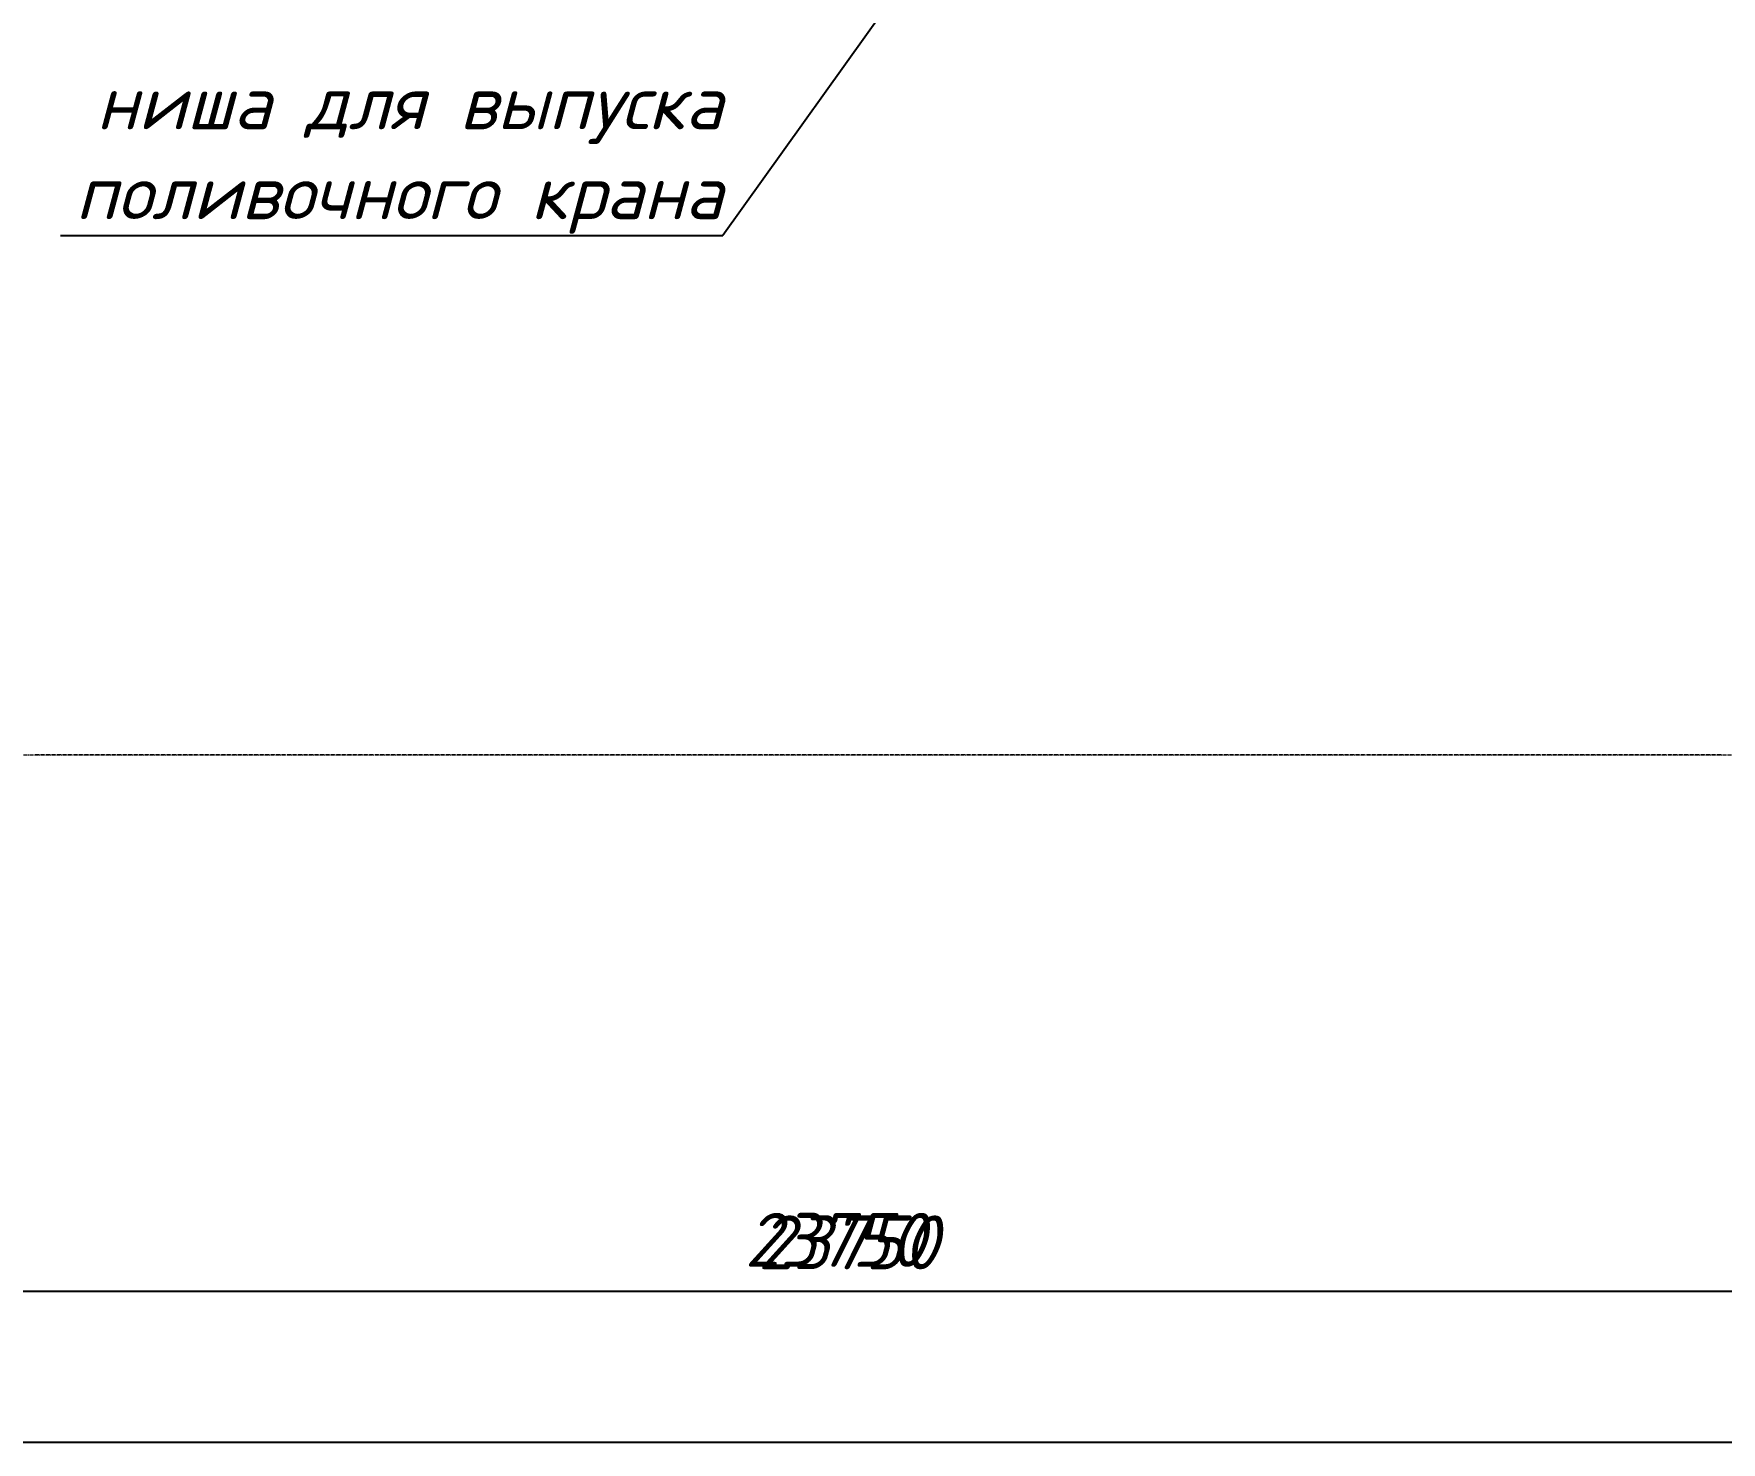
# Model space of a CAD drawing. Header units: millimetres. Extents: x -10178924 to 11692288, y -947381 to 58396.
# Drawn here: x 730459 to 738282, y -799477 to -792949 of the extents above; entities that cross this region are included whole.
import ezdxf

# ---------------------------------------------------------------- set-up
doc = ezdxf.new("R2010")
doc.units = ezdxf.units.MM
doc.linetypes.add('осевая', pattern=[50.8, 31.75, -6.35, 6.35, -6.35])
doc.layers.add('PDF _Размеры осевые', color=7, linetype='Continuous', true_color=0x5d6970)
for name, color, linetype, lineweight in [('PDF _Текст', 7, 'Continuous', 5), ('Размеры осевые', 153, 'Continuous', 9), ('Текст 0.09', 250, 'Continuous', 5)]:
    doc.layers.add(name, color=color, linetype=linetype, lineweight=lineweight)
doc.styles.add('PDF GOST Common Italic', font='GOST_Common Italic.ttf')
doc.styles.add('НТПИ_ТИ', font='isocpeui.ttf', dxfattribs={"height": 250})
doc.styles.add('Текст_М100', font='GOST_Common Italic.ttf', dxfattribs={"height": 250})
doc.dimstyles.new('Размеры_М100', dxfattribs={"dimtxt": 250, "dimasz": 100, "dimexe": 100, "dimexo": 100, "dimgap": 100, "dimtad": 1, "dimrnd": 5, "dimtxsty": 'Текст_М100', "dimblk": 'ARCHTICK', "dimcen": 250, "dimdle": 100, "dimadec": 0, "dimazin": 2, "dimtfac": 1, "dimtmove": 1, "dimatfit": 3, "dimfxl": 1, "dimarcsym": 0})

# ---------------------------------------------------------------- blocks, each defined once
blk = doc.blocks.new('_ArchTick')
at = {"color": 0, "linetype": 'ByBlock', "const_width": 0.15}
blk.add_lwpolyline([(-0.5, -0.5), (0.5, 0.5)], dxfattribs=at)
blk = doc.blocks.new('*D2703')
at = {"layer": 'Defpoints', "color": 0, "ltscale": 100, "transparency": 16777216}
for p in [(0, -18048.2), (54000, -18048.2), (54000, -18687)]:
    blk.add_point(p, dxfattribs=at)
at = {"layer": 'Размеры осевые', "color": 0, "lineweight": -2, "ltscale": 100, "transparency": 16777216}
for p, q in [((0, -18148.2), (0, -18787)), ((54000, -18148.2), (54000, -18787)), ((-100, -18687), (54100, -18687))]:
    blk.add_line(p, q, dxfattribs=at)
at = {"layer": 'Размеры осевые', "color": 0, "lineweight": -2, "ltscale": 100, "transparency": 16777216, "xscale": 100, "yscale": 100, "zscale": 100, "rotation": 180}
blk.add_blockref('_ArchTick', (0, -18687), dxfattribs=at)
at = {"layer": 'Размеры осевые', "color": 0, "lineweight": -2, "ltscale": 100, "transparency": 16777216, "xscale": 100, "yscale": 100, "zscale": 100}
blk.add_blockref('_ArchTick', (54000, -18687), dxfattribs=at)
at = {"layer": 'Размеры осевые', "color": 0, "ltscale": 100, "transparency": 16777216, "insert": (27000, -18462), "char_height": 250, "attachment_point": 5, "style": 'Текст_М100'}
blk.add_mtext('54000', dxfattribs=at)
blk = doc.blocks.new('*D2704')
at = {"layer": 'Defpoints', "color": 0, "ltscale": 100, "transparency": 16777216}
for p in [(0, -17775.5), (23750, -17775.5), (23750, -17987)]:
    blk.add_point(p, dxfattribs=at)
at = {"layer": 'Размеры осевые', "color": 0, "lineweight": -2, "ltscale": 100, "transparency": 16777216}
for p, q in [((0, -17875.5), (0, -18087)), ((23750, -17875.5), (23750, -18087)), ((-100, -17987), (23850, -17987))]:
    blk.add_line(p, q, dxfattribs=at)
at = {"layer": 'Размеры осевые', "color": 0, "lineweight": -2, "ltscale": 100, "transparency": 16777216, "xscale": 100, "yscale": 100, "zscale": 100, "rotation": 180}
blk.add_blockref('_ArchTick', (0, -17987), dxfattribs=at)
at = {"layer": 'Размеры осевые', "color": 0, "lineweight": -2, "ltscale": 100, "transparency": 16777216, "xscale": 100, "yscale": 100, "zscale": 100}
blk.add_blockref('_ArchTick', (23750, -17987), dxfattribs=at)
at = {"layer": 'Размеры осевые', "color": 0, "ltscale": 100, "transparency": 16777216, "insert": (11875, -17760.4), "char_height": 250, "attachment_point": 5, "style": 'Текст_М100'}
blk.add_mtext('23750', dxfattribs=at)
blk = doc.blocks.new('A$C5282721b')
at = {"layer": 'Размеры осевые', "color": 251, "linetype": 'осевая', "ltscale": 0.5, "transparency": 33554687}
blk.add_line((-9750, -15500), (34900, -15500), dxfattribs=at)
at = {"layer": 'Текст 0.09', "color": 7, "linetype": 'ByBlock', "lineweight": -2, "ltscale": 100, "transparency": 33554687}
blk.add_line((11295.538, -13092.777), (11295.178, -13092.777), dxfattribs=at)
blk.add_line((11295.538, -13092.777), (11295.178, -13092.777), dxfattribs=at)
for points in [[(12141.112, -11912.013), (11295.538, -13092.777)], [(12141.112, -11912.013), (11295.538, -13092.777)], [(8224.634, -13092.777), (11295.178, -13092.777)], [(8224.634, -13092.777), (11295.178, -13092.777)]]:
    blk.add_lwpolyline(points, dxfattribs=at)
at = {"layer": 'Текст 0.09', "color": 7, "ltscale": 100, "transparency": 33554687, "insert": (11295.088, -12351.11), "char_height": 250, "attachment_point": 3, "style": 'НТПИ_ТИ'}
blk.add_mtext('ниша для выпуска\\Pполивочного крана', dxfattribs=at)
blk.add_mtext('ниша для выпуска\\Pполивочного крана', dxfattribs=at)
at = {"layer": 'Размеры осевые', "color": 251, "ltscale": 100, "transparency": 33554687}
for base, p1, p2, picture, middle in [((23750, -17986.992), (0, -17775.5), (23750, -17775.5), '*D2704', (11875, -17760.382)), ((54000, -18686.992), (0, -18048.178), (54000, -18048.178), '*D2703', (27000, -18461.992))]:
    dim = blk.add_linear_dim(base=base, p1=p1, p2=p2, dimstyle='Размеры_М100', dxfattribs=at)
    dim.commit()
    dim.dimension.update_dxf_attribs({"geometry": picture, "text_midpoint": middle})

msp = doc.modelspace()

# ---------------------------------------------------------------- linework, layer by layer
at = {"layer": 'PDF _Размеры осевые', "lineweight": 9}
for points in [[(730461.2, -796288.8), (730461.2, -796288.8)], [(730465.4, -796288.8), (730482.4, -796288.8)], [(730486.6, -796288.8), (730486.6, -796288.8)], [(730490.8, -796288.8), (730507.8, -796288.8)], [(730512, -796288.8), (730512, -796288.8)], [(730516.2, -796288.8), (730533.2, -796288.8)], [(730537.4, -796288.8), (730537.4, -796288.8)], [(730541.6, -796288.8), (730558.6, -796288.8)], [(730562.8, -796288.8), (730562.8, -796288.8)], [(730567, -796288.8), (730584, -796288.8)], [(730588.2, -796288.8), (730588.2, -796288.8)], [(730592.4, -796288.8), (730609.4, -796288.8)], [(730613.6, -796288.8), (730613.6, -796288.8)], [(730617.8, -796288.8), (730634.8, -796288.8)], [(730639, -796288.8), (730639, -796288.8)], [(730643.2, -796288.8), (730660.2, -796288.8)], [(730664.4, -796288.8), (730664.4, -796288.8)], [(730668.6, -796288.8), (730685.6, -796288.8)], [(730689.8, -796288.8), (730689.8, -796288.8)], [(730694, -796288.8), (730711, -796288.8)], [(730715.2, -796288.8), (730715.2, -796288.8)], [(730719.4, -796288.8), (730736.4, -796288.8)], [(730740.6, -796288.8), (730740.6, -796288.8)], [(730744.8, -796288.8), (730761.8, -796288.8)], [(730766, -796288.8), (730766, -796288.8)], [(730770.2, -796288.8), (730787.2, -796288.8)], [(730791.4, -796288.8), (730791.4, -796288.8)], [(730795.6, -796288.8), (730812.6, -796288.8)], [(730816.8, -796288.8), (730816.8, -796288.8)], [(730821, -796288.8), (730838, -796288.8)], [(730842.2, -796288.8), (730842.2, -796288.8)], [(730846.4, -796288.8), (730863.4, -796288.8)], [(730867.6, -796288.8), (730867.6, -796288.8)], [(730871.8, -796288.8), (730888.8, -796288.8)], [(730893, -796288.8), (730893, -796288.8)], [(730897.2, -796288.8), (730914.2, -796288.8)], [(730918.4, -796288.8), (730918.4, -796288.8)], [(730922.6, -796288.8), (730939.6, -796288.8)], [(730943.8, -796288.8), (730943.8, -796288.8)], [(730948, -796288.8), (730965, -796288.8)], [(730969.2, -796288.8), (730969.2, -796288.8)], [(730973.4, -796288.8), (730990.4, -796288.8)], [(730994.6, -796288.8), (730994.6, -796288.8)], [(730998.8, -796288.8), (731015.8, -796288.8)], [(731020, -796288.8), (731020, -796288.8)], [(731024.2, -796288.8), (731041.2, -796288.8)], [(731045.4, -796288.8), (731045.4, -796288.8)], [(731049.6, -796288.8), (731066.6, -796288.8)], [(731070.8, -796288.8), (731070.8, -796288.8)], [(731075, -796288.8), (731092, -796288.8)], [(731096.2, -796288.8), (731096.2, -796288.8)], [(731100.4, -796288.8), (731117.4, -796288.8)], [(731121.6, -796288.8), (731121.6, -796288.8)], [(731125.8, -796288.8), (731142.8, -796288.8)], [(731147, -796288.8), (731147, -796288.8)], [(731151.2, -796288.8), (731168.2, -796288.8)], [(731172.4, -796288.8), (731172.4, -796288.8)], [(731176.6, -796288.8), (731193.6, -796288.8)], [(731197.8, -796288.8), (731197.8, -796288.8)], [(731202, -796288.8), (731219, -796288.8)], [(731223.2, -796288.8), (731223.2, -796288.8)], [(731227.4, -796288.8), (731244.4, -796288.8)], [(731248.6, -796288.8), (731248.6, -796288.8)], [(731252.8, -796288.8), (731269.8, -796288.8)], [(731274, -796288.8), (731274, -796288.8)], [(731278.2, -796288.8), (731295.2, -796288.8)], [(731299.4, -796288.8), (731299.4, -796288.8)], [(731303.6, -796288.8), (731320.6, -796288.8)], [(731324.8, -796288.8), (731324.8, -796288.8)], [(731329, -796288.8), (731346, -796288.8)], [(731350.2, -796288.8), (731350.2, -796288.8)], [(731354.4, -796288.8), (731371.4, -796288.8)], [(731375.6, -796288.8), (731375.6, -796288.8)], [(731379.8, -796288.8), (731396.8, -796288.8)], [(731401, -796288.8), (731401, -796288.8)], [(731405.2, -796288.8), (731422.2, -796288.8)], [(731426.4, -796288.8), (731426.4, -796288.8)], [(731430.6, -796288.8), (731447.6, -796288.8)], [(731451.8, -796288.8), (731451.8, -796288.8)], [(731456, -796288.8), (731473, -796288.8)], [(731477.2, -796288.8), (731477.2, -796288.8)], [(731481.4, -796288.8), (731498.4, -796288.8)], [(731502.6, -796288.8), (731502.6, -796288.8)], [(731506.8, -796288.8), (731523.8, -796288.8)], [(731528, -796288.8), (731528, -796288.8)], [(731532.3, -796288.8), (731549.2, -796288.8)], [(731553.4, -796288.8), (731553.4, -796288.8)], [(731557.7, -796288.8), (731574.6, -796288.8)], [(731578.8, -796288.8), (731578.8, -796288.8)], [(731583, -796288.8), (731600, -796288.8)], [(731604.2, -796288.8), (731604.2, -796288.8)], [(731608.4, -796288.8), (731625.4, -796288.8)], [(731629.6, -796288.8), (731629.6, -796288.8)], [(731633.8, -796288.8), (731650.8, -796288.8)], [(731655, -796288.8), (731655, -796288.8)], [(731659.2, -796288.8), (731676.2, -796288.8)], [(731680.4, -796288.8), (731680.4, -796288.8)], [(731684.6, -796288.8), (731701.6, -796288.8)], [(731705.8, -796288.8), (731705.8, -796288.8)], [(731710, -796288.8), (731727, -796288.8)], [(731731.2, -796288.8), (731731.2, -796288.8)], [(731735.5, -796288.8), (731752.4, -796288.8)], [(731756.6, -796288.8), (731756.6, -796288.8)], [(731760.9, -796288.8), (731777.8, -796288.8)], [(731782, -796288.8), (731782, -796288.8)], [(731786.3, -796288.8), (731803.2, -796288.8)], [(731807.4, -796288.8), (731807.4, -796288.8)], [(731811.7, -796288.8), (731828.6, -796288.8)], [(731832.8, -796288.8), (731832.8, -796288.8)], [(731837, -796288.8), (731854, -796288.8)], [(731858.2, -796288.8), (731858.2, -796288.8)], [(731862.4, -796288.8), (731879.4, -796288.8)], [(731883.6, -796288.8), (731883.6, -796288.8)], [(731887.8, -796288.8), (731904.8, -796288.8)], [(731909, -796288.8), (731909, -796288.8)], [(731913.2, -796288.8), (731930.2, -796288.8)], [(731934.4, -796288.8), (731934.4, -796288.8)], [(731938.6, -796288.8), (731955.6, -796288.8)], [(731959.8, -796288.8), (731959.8, -796288.8)], [(731964.1, -796288.8), (731981, -796288.8)], [(731985.2, -796288.8), (731985.2, -796288.8)], [(731989.5, -796288.8), (732006.4, -796288.8)], [(732010.6, -796288.8), (732010.6, -796288.8)], [(732014.9, -796288.8), (732031.8, -796288.8)], [(732036, -796288.8), (732036, -796288.8)], [(732040.3, -796288.8), (732057.2, -796288.8)], [(732061.4, -796288.8), (732061.4, -796288.8)], [(732065.7, -796288.8), (732082.6, -796288.8)], [(732086.8, -796288.8), (732086.8, -796288.8)], [(732091, -796288.8), (732108, -796288.8)], [(732112.2, -796288.8), (732112.2, -796288.8)], [(732116.4, -796288.8), (732133.4, -796288.8)], [(732137.6, -796288.8), (732137.6, -796288.8)], [(732141.8, -796288.8), (732158.8, -796288.8)], [(732163, -796288.8), (732163, -796288.8)], [(732167.3, -796288.8), (732184.2, -796288.8)], [(732188.4, -796288.8), (732188.4, -796288.8)], [(732192.7, -796288.8), (732209.6, -796288.8)], [(732213.8, -796288.8), (732213.8, -796288.8)], [(732218.1, -796288.8), (732235, -796288.8)], [(732239.2, -796288.8), (732239.2, -796288.8)], [(732243.5, -796288.8), (732260.4, -796288.8)], [(732264.6, -796288.8), (732264.6, -796288.8)], [(732268.9, -796288.8), (732285.8, -796288.8)], [(732290, -796288.8), (732290, -796288.8)], [(732294.3, -796288.8), (732311.2, -796288.8)], [(732315.4, -796288.8), (732315.4, -796288.8)], [(732319.7, -796288.8), (732336.6, -796288.8)], [(732340.8, -796288.8), (732340.8, -796288.8)], [(732345, -796288.8), (732362, -796288.8)], [(732366.2, -796288.8), (732366.2, -796288.8)], [(732370.5, -796288.8), (732387.4, -796288.8)], [(732391.6, -796288.8), (732391.6, -796288.8)], [(732395.9, -796288.8), (732412.8, -796288.8)], [(732417, -796288.8), (732417, -796288.8)], [(732421.3, -796288.8), (732438.2, -796288.8)], [(732442.4, -796288.8), (732442.4, -796288.8)], [(732446.7, -796288.8), (732463.6, -796288.8)], [(732467.8, -796288.8), (732467.8, -796288.8)], [(732472.1, -796288.8), (732489, -796288.8)], [(732493.2, -796288.8), (732493.2, -796288.8)], [(732497.5, -796288.8), (732514.4, -796288.8)], [(732518.6, -796288.8), (732518.6, -796288.8)], [(732522.9, -796288.8), (732539.8, -796288.8)], [(732544, -796288.8), (732544, -796288.8)], [(732548.3, -796288.8), (732565.2, -796288.8)], [(732569.4, -796288.8), (732569.4, -796288.8)], [(732573.7, -796288.8), (732590.6, -796288.8)], [(732594.8, -796288.8), (732594.8, -796288.8)], [(732599.1, -796288.8), (732616, -796288.8)], [(732620.2, -796288.8), (732620.2, -796288.8)], [(732624.5, -796288.8), (732641.4, -796288.8)], [(732645.6, -796288.8), (732645.6, -796288.8)], [(732649.9, -796288.8), (732666.8, -796288.8)], [(732671, -796288.8), (732671, -796288.8)], [(732675.3, -796288.8), (732692.2, -796288.8)], [(732696.4, -796288.8), (732696.4, -796288.8)], [(732700.7, -796288.8), (732717.6, -796288.8)], [(732721.8, -796288.8), (732721.8, -796288.8)], [(732726.1, -796288.8), (732743, -796288.8)], [(732747.2, -796288.8), (732747.2, -796288.8)], [(732751.5, -796288.8), (732768.4, -796288.8)], [(732772.6, -796288.8), (732772.6, -796288.8)], [(732776.9, -796288.8), (732793.8, -796288.8)], [(732798, -796288.8), (732798, -796288.8)], [(732802.3, -796288.8), (732819.2, -796288.8)], [(732823.4, -796288.8), (732823.4, -796288.8)], [(732827.7, -796288.8), (732844.6, -796288.8)], [(732848.8, -796288.8), (732848.8, -796288.8)], [(732853.1, -796288.8), (732870, -796288.8)], [(732874.2, -796288.8), (732874.2, -796288.8)], [(732878.5, -796288.8), (732895.4, -796288.8)], [(732899.6, -796288.8), (732899.6, -796288.8)], [(732903.9, -796288.8), (732920.8, -796288.8)], [(732925, -796288.8), (732925, -796288.8)], [(732929.3, -796288.8), (732946.2, -796288.8)], [(732950.4, -796288.8), (732950.4, -796288.8)], [(732954.7, -796288.8), (732971.6, -796288.8)], [(732975.8, -796288.8), (732975.8, -796288.8)], [(732980.1, -796288.8), (732997, -796288.8)], [(733001.2, -796288.8), (733001.2, -796288.8)], [(733005.5, -796288.8), (733022.4, -796288.8)], [(733026.6, -796288.8), (733026.6, -796288.8)], [(733030.9, -796288.8), (733047.8, -796288.8)], [(733052, -796288.8), (733052, -796288.8)], [(733056.3, -796288.8), (733073.2, -796288.8)], [(733077.4, -796288.8), (733077.4, -796288.8)], [(733081.7, -796288.8), (733098.6, -796288.8)], [(733102.8, -796288.8), (733102.8, -796288.8)], [(733107.1, -796288.8), (733124, -796288.8)], [(733128.2, -796288.8), (733128.2, -796288.8)], [(733132.5, -796288.8), (733149.4, -796288.8)], [(733153.6, -796288.8), (733153.6, -796288.8)], [(733157.9, -796288.8), (733174.8, -796288.8)], [(733179, -796288.8), (733179, -796288.8)], [(733183.3, -796288.8), (733200.2, -796288.8)], [(733204.4, -796288.8), (733204.4, -796288.8)], [(733208.7, -796288.8), (733225.6, -796288.8)], [(733229.8, -796288.8), (733229.8, -796288.8)], [(733234.1, -796288.8), (733251, -796288.8)], [(733255.2, -796288.8), (733255.2, -796288.8)], [(733259.5, -796288.8), (733276.4, -796288.8)], [(733280.6, -796288.8), (733280.6, -796288.8)], [(733284.9, -796288.8), (733301.8, -796288.8)], [(733306, -796288.8), (733306, -796288.8)], [(733310.3, -796288.8), (733327.2, -796288.8)], [(733331.4, -796288.8), (733331.4, -796288.8)], [(733335.7, -796288.8), (733352.6, -796288.8)], [(733356.8, -796288.8), (733356.8, -796288.8)], [(733361.1, -796288.8), (733378, -796288.8)], [(733382.2, -796288.8), (733382.2, -796288.8)], [(733386.5, -796288.8), (733403.4, -796288.8)], [(733407.6, -796288.8), (733407.6, -796288.8)], [(733411.9, -796288.8), (733428.8, -796288.8)], [(733433, -796288.8), (733433, -796288.8)], [(733437.3, -796288.8), (733454.2, -796288.8)], [(733458.4, -796288.8), (733458.4, -796288.8)], [(733462.7, -796288.8), (733479.6, -796288.8)], [(733483.8, -796288.8), (733483.8, -796288.8)], [(733488.1, -796288.8), (733505, -796288.8)], [(733509.2, -796288.8), (733509.2, -796288.8)], [(733513.5, -796288.8), (733530.4, -796288.8)], [(733534.6, -796288.8), (733534.6, -796288.8)], [(733538.9, -796288.8), (733555.8, -796288.8)], [(733560, -796288.8), (733560, -796288.8)], [(733564.3, -796288.8), (733581.2, -796288.8)], [(733585.4, -796288.8), (733585.4, -796288.8)], [(733589.7, -796288.8), (733606.6, -796288.8)], [(733610.8, -796288.8), (733610.8, -796288.8)], [(733615.1, -796288.8), (733632, -796288.8)], [(733636.2, -796288.8), (733636.2, -796288.8)], [(733640.5, -796288.8), (733657.4, -796288.8)], [(733661.6, -796288.8), (733661.6, -796288.8)], [(733665.9, -796288.8), (733682.8, -796288.8)], [(733687, -796288.8), (733687, -796288.8)], [(733691.3, -796288.8), (733708.2, -796288.8)], [(733712.4, -796288.8), (733712.4, -796288.8)], [(733716.7, -796288.8), (733733.6, -796288.8)], [(733737.8, -796288.8), (733737.8, -796288.8)], [(733742.1, -796288.8), (733759, -796288.8)], [(733763.2, -796288.8), (733763.2, -796288.8)], [(733767.5, -796288.8), (733784.4, -796288.8)], [(733788.6, -796288.8), (733788.6, -796288.8)], [(733792.9, -796288.8), (733809.8, -796288.8)], [(733814, -796288.8), (733814, -796288.8)], [(733818.3, -796288.8), (733835.2, -796288.8)], [(733839.4, -796288.8), (733839.4, -796288.8)], [(733843.7, -796288.8), (733860.6, -796288.8)], [(733864.8, -796288.8), (733864.8, -796288.8)], [(733869.1, -796288.8), (733886, -796288.8)], [(733890.2, -796288.8), (733890.2, -796288.8)], [(733894.5, -796288.8), (733911.4, -796288.8)], [(733915.6, -796288.8), (733915.6, -796288.8)], [(733919.9, -796288.8), (733936.8, -796288.8)], [(733941, -796288.8), (733941, -796288.8)], [(733945.3, -796288.8), (733962.2, -796288.8)], [(733966.4, -796288.8), (733966.4, -796288.8)], [(733970.7, -796288.8), (733987.6, -796288.8)], [(733991.8, -796288.8), (733991.8, -796288.8)], [(733996.1, -796288.8), (734013, -796288.8)], [(734017.2, -796288.8), (734017.2, -796288.8)], [(734021.5, -796288.8), (734038.4, -796288.8)], [(734042.6, -796288.8), (734042.6, -796288.8)], [(734046.9, -796288.8), (734063.8, -796288.8)], [(734068, -796288.8), (734068, -796288.8)], [(734072.3, -796288.8), (734089.2, -796288.8)], [(734093.4, -796288.8), (734093.4, -796288.8)], [(734097.7, -796288.8), (734114.6, -796288.8)], [(734118.8, -796288.8), (734118.8, -796288.8)], [(734123.1, -796288.8), (734140, -796288.8)], [(734144.2, -796288.8), (734144.2, -796288.8)], [(734148.5, -796288.8), (734165.4, -796288.8)], [(734169.6, -796288.8), (734169.6, -796288.8)], [(734173.9, -796288.8), (734190.8, -796288.8)], [(734195, -796288.8), (734195, -796288.8)], [(734199.3, -796288.8), (734216.2, -796288.8)], [(734220.4, -796288.8), (734220.4, -796288.8)], [(734224.7, -796288.8), (734241.6, -796288.8)], [(734245.8, -796288.8), (734245.8, -796288.8)], [(734250.1, -796288.8), (734267, -796288.8)], [(734271.2, -796288.8), (734271.2, -796288.8)], [(734275.5, -796288.8), (734292.4, -796288.8)], [(734296.6, -796288.8), (734296.6, -796288.8)], [(734300.9, -796288.8), (734317.8, -796288.8)], [(734322, -796288.8), (734322, -796288.8)], [(734326.3, -796288.8), (734343.2, -796288.8)], [(734347.4, -796288.8), (734347.4, -796288.8)], [(734351.7, -796288.8), (734368.6, -796288.8)], [(734372.8, -796288.8), (734372.8, -796288.8)], [(734377.1, -796288.8), (734394, -796288.8)], [(734398.2, -796288.8), (734398.2, -796288.8)], [(734402.5, -796288.8), (734419.4, -796288.8)], [(734423.6, -796288.8), (734423.6, -796288.8)], [(734427.9, -796288.8), (734444.8, -796288.8)], [(734449, -796288.8), (734449, -796288.8)], [(734453.3, -796288.8), (734470.2, -796288.8)], [(734474.4, -796288.8), (734474.4, -796288.8)], [(734478.7, -796288.8), (734495.6, -796288.8)], [(734499.8, -796288.8), (734499.8, -796288.8)], [(734504.1, -796288.8), (734521, -796288.8)], [(734525.2, -796288.8), (734525.2, -796288.8)], [(734529.5, -796288.8), (734546.4, -796288.8)], [(734550.6, -796288.8), (734550.6, -796288.8)], [(734554.9, -796288.8), (734571.8, -796288.8)], [(734576, -796288.8), (734576, -796288.8)], [(734580.3, -796288.8), (734597.2, -796288.8)], [(734601.4, -796288.8), (734601.4, -796288.8)], [(734605.7, -796288.8), (734622.6, -796288.8)], [(734626.8, -796288.8), (734626.8, -796288.8)], [(734631.1, -796288.8), (734648, -796288.8)], [(734652.2, -796288.8), (734652.2, -796288.8)], [(734656.5, -796288.8), (734673.4, -796288.8)], [(734677.6, -796288.8), (734677.6, -796288.8)], [(734681.9, -796288.8), (734698.8, -796288.8)], [(734703, -796288.8), (734703, -796288.8)], [(734707.3, -796288.8), (734724.2, -796288.8)], [(734728.4, -796288.8), (734728.4, -796288.8)], [(734732.7, -796288.8), (734749.6, -796288.8)], [(734753.8, -796288.8), (734753.8, -796288.8)], [(734758.1, -796288.8), (734775, -796288.8)], [(734779.2, -796288.8), (734779.2, -796288.8)], [(734783.5, -796288.8), (734800.4, -796288.8)], [(734804.6, -796288.8), (734804.6, -796288.8)], [(734808.9, -796288.8), (734825.8, -796288.8)], [(734830, -796288.8), (734830, -796288.8)], [(734834.3, -796288.8), (734851.2, -796288.8)], [(734855.4, -796288.8), (734855.4, -796288.8)], [(734859.7, -796288.8), (734876.6, -796288.8)], [(734880.8, -796288.8), (734880.8, -796288.8)], [(734885.1, -796288.8), (734902, -796288.8)], [(734906.2, -796288.8), (734906.2, -796288.8)], [(734910.5, -796288.8), (734927.4, -796288.8)], [(734931.6, -796288.8), (734931.6, -796288.8)], [(734935.9, -796288.8), (734952.8, -796288.8)], [(734957, -796288.8), (734957, -796288.8)], [(734961.3, -796288.8), (734978.2, -796288.8)], [(734982.4, -796288.8), (734982.4, -796288.8)], [(734986.7, -796288.8), (735003.6, -796288.8)], [(735007.8, -796288.8), (735007.8, -796288.8)], [(735012.1, -796288.8), (735029, -796288.8)], [(735033.2, -796288.8), (735033.2, -796288.8)], [(735037.5, -796288.8), (735054.4, -796288.8)], [(735058.6, -796288.8), (735058.6, -796288.8)], [(735062.9, -796288.8), (735079.8, -796288.8)], [(735084, -796288.8), (735084, -796288.8)], [(735088.3, -796288.8), (735105.2, -796288.8)], [(735109.4, -796288.8), (735109.4, -796288.8)], [(735113.7, -796288.8), (735130.6, -796288.8)], [(735134.8, -796288.8), (735134.8, -796288.8)], [(735139.1, -796288.8), (735156, -796288.8)], [(735160.2, -796288.8), (735160.2, -796288.8)], [(735164.5, -796288.8), (735181.4, -796288.8)], [(735185.6, -796288.8), (735185.6, -796288.8)], [(735189.9, -796288.8), (735206.8, -796288.8)], [(735211, -796288.8), (735211, -796288.8)], [(735215.3, -796288.8), (735232.2, -796288.8)], [(735236.4, -796288.8), (735236.4, -796288.8)], [(735240.7, -796288.8), (735257.6, -796288.8)], [(735261.8, -796288.8), (735261.8, -796288.8)], [(735266.1, -796288.8), (735283, -796288.8)], [(735287.2, -796288.8), (735287.2, -796288.8)], [(735291.5, -796288.8), (735308.4, -796288.8)], [(735312.6, -796288.8), (735312.6, -796288.8)], [(735316.9, -796288.8), (735333.8, -796288.8)], [(735338, -796288.8), (735338, -796288.8)], [(735342.3, -796288.8), (735359.2, -796288.8)], [(735363.4, -796288.8), (735363.4, -796288.8)], [(735367.7, -796288.8), (735384.6, -796288.8)], [(735388.8, -796288.8), (735388.8, -796288.8)], [(735393.1, -796288.8), (735410, -796288.8)], [(735414.2, -796288.8), (735414.2, -796288.8)], [(735418.5, -796288.8), (735435.4, -796288.8)], [(735439.6, -796288.8), (735439.6, -796288.8)], [(735443.9, -796288.8), (735460.8, -796288.8)], [(735465, -796288.8), (735465, -796288.8)], [(735469.3, -796288.8), (735486.2, -796288.8)], [(735490.4, -796288.8), (735490.4, -796288.8)], [(735494.7, -796288.8), (735511.6, -796288.8)], [(735515.8, -796288.8), (735515.8, -796288.8)], [(735520.1, -796288.8), (735537, -796288.8)], [(735541.2, -796288.8), (735541.2, -796288.8)], [(735545.5, -796288.8), (735562.4, -796288.8)], [(735566.6, -796288.8), (735566.6, -796288.8)], [(735570.9, -796288.8), (735587.8, -796288.8)], [(735592, -796288.8), (735592, -796288.8)], [(735596.3, -796288.8), (735613.2, -796288.8)], [(735617.4, -796288.8), (735617.4, -796288.8)], [(735621.7, -796288.8), (735638.6, -796288.8)], [(735642.8, -796288.8), (735642.8, -796288.8)], [(735647.1, -796288.8), (735664, -796288.8)], [(735668.2, -796288.8), (735668.2, -796288.8)], [(735672.5, -796288.8), (735689.4, -796288.8)], [(735693.6, -796288.8), (735693.6, -796288.8)], [(735697.9, -796288.8), (735714.8, -796288.8)], [(735719, -796288.8), (735719, -796288.8)], [(735723.3, -796288.8), (735740.2, -796288.8)], [(735744.4, -796288.8), (735744.4, -796288.8)], [(735748.7, -796288.8), (735765.6, -796288.8)], [(735769.8, -796288.8), (735769.8, -796288.8)], [(735774.1, -796288.8), (735791, -796288.8)], [(735795.2, -796288.8), (735795.2, -796288.8)], [(735799.5, -796288.8), (735816.4, -796288.8)], [(735820.6, -796288.8), (735820.6, -796288.8)], [(735824.9, -796288.8), (735841.8, -796288.8)], [(735846, -796288.8), (735846, -796288.8)], [(735850.3, -796288.8), (735867.2, -796288.8)], [(735871.4, -796288.8), (735871.4, -796288.8)], [(735875.7, -796288.8), (735892.6, -796288.8)], [(735896.8, -796288.8), (735896.8, -796288.8)], [(735901.1, -796288.8), (735918, -796288.8)], [(735922.2, -796288.8), (735922.2, -796288.8)], [(735926.5, -796288.8), (735943.4, -796288.8)], [(735947.6, -796288.8), (735947.6, -796288.8)], [(735951.9, -796288.8), (735968.8, -796288.8)], [(735973, -796288.8), (735973, -796288.8)], [(735977.3, -796288.8), (735994.2, -796288.8)], [(735998.4, -796288.8), (735998.4, -796288.8)], [(736002.7, -796288.8), (736019.6, -796288.8)], [(736023.8, -796288.8), (736023.8, -796288.8)], [(736028.1, -796288.8), (736045, -796288.8)], [(736049.2, -796288.8), (736049.2, -796288.8)], [(736053.5, -796288.8), (736070.4, -796288.8)], [(736074.7, -796288.8), (736074.7, -796288.8)], [(736078.9, -796288.8), (736095.8, -796288.8)], [(736100, -796288.8), (736100, -796288.8)], [(736104.3, -796288.8), (736121.2, -796288.8)], [(736125.4, -796288.8), (736125.4, -796288.8)], [(736129.7, -796288.8), (736146.6, -796288.8)], [(736150.8, -796288.8), (736150.8, -796288.8)], [(736155.1, -796288.8), (736172, -796288.8)], [(736176.2, -796288.8), (736176.2, -796288.8)], [(736180.5, -796288.8), (736197.4, -796288.8)], [(736201.6, -796288.8), (736201.6, -796288.8)], [(736205.9, -796288.8), (736222.8, -796288.8)], [(736227, -796288.8), (736227, -796288.8)], [(736231.3, -796288.8), (736248.2, -796288.8)], [(736252.4, -796288.8), (736252.4, -796288.8)], [(736256.7, -796288.8), (736273.6, -796288.8)], [(736277.8, -796288.8), (736277.8, -796288.8)], [(736282.1, -796288.8), (736299, -796288.8)], [(736303.3, -796288.8), (736303.3, -796288.8)], [(736307.5, -796288.8), (736324.4, -796288.8)], [(736328.7, -796288.8), (736328.7, -796288.8)], [(736332.9, -796288.8), (736349.8, -796288.8)], [(736354, -796288.8), (736354, -796288.8)], [(736358.3, -796288.8), (736375.2, -796288.8)], [(736379.4, -796288.8), (736379.4, -796288.8)], [(736383.7, -796288.8), (736400.6, -796288.8)], [(736404.8, -796288.8), (736404.8, -796288.8)], [(736409.1, -796288.8), (736426, -796288.8)], [(736430.2, -796288.8), (736430.2, -796288.8)], [(736434.5, -796288.8), (736451.4, -796288.8)], [(736455.6, -796288.8), (736455.6, -796288.8)], [(736459.9, -796288.8), (736476.8, -796288.8)], [(736481, -796288.8), (736481, -796288.8)], [(736485.3, -796288.8), (736502.2, -796288.8)], [(736506.5, -796288.8), (736506.5, -796288.8)], [(736510.7, -796288.8), (736527.6, -796288.8)], [(736531.9, -796288.8), (736531.9, -796288.8)], [(736536.1, -796288.8), (736553, -796288.8)], [(736557.3, -796288.8), (736557.3, -796288.8)], [(736561.5, -796288.8), (736578.4, -796288.8)], [(736582.7, -796288.8), (736582.7, -796288.8)], [(736586.9, -796288.8), (736603.8, -796288.8)], [(736608, -796288.8), (736608, -796288.8)], [(736612.3, -796288.8), (736629.2, -796288.8)], [(736633.4, -796288.8), (736633.4, -796288.8)], [(736637.7, -796288.8), (736654.6, -796288.8)], [(736658.8, -796288.8), (736658.8, -796288.8)], [(736663.1, -796288.8), (736680, -796288.8)], [(736684.2, -796288.8), (736684.2, -796288.8)], [(736688.5, -796288.8), (736705.4, -796288.8)], [(736709.7, -796288.8), (736709.7, -796288.8)], [(736713.9, -796288.8), (736730.8, -796288.8)], [(736735.1, -796288.8), (736735.1, -796288.8)], [(736739.3, -796288.8), (736756.2, -796288.8)], [(736760.5, -796288.8), (736760.5, -796288.8)], [(736764.7, -796288.8), (736781.6, -796288.8)], [(736785.9, -796288.8), (736785.9, -796288.8)], [(736790.1, -796288.8), (736807, -796288.8)], [(736811.3, -796288.8), (736811.3, -796288.8)], [(736815.5, -796288.8), (736832.4, -796288.8)], [(736836.7, -796288.8), (736836.7, -796288.8)], [(736840.9, -796288.8), (736857.8, -796288.8)], [(736862.1, -796288.8), (736862.1, -796288.8)], [(736866.3, -796288.8), (736883.2, -796288.8)], [(736887.4, -796288.8), (736887.4, -796288.8)], [(736891.7, -796288.8), (736908.6, -796288.8)], [(736912.8, -796288.8), (736912.8, -796288.8)], [(736917.1, -796288.8), (736934, -796288.8)], [(736938.3, -796288.8), (736938.3, -796288.8)], [(736942.5, -796288.8), (736959.4, -796288.8)], [(736963.7, -796288.8), (736963.7, -796288.8)], [(736967.9, -796288.8), (736984.8, -796288.8)], [(736989.1, -796288.8), (736989.1, -796288.8)], [(736993.3, -796288.8), (737010.2, -796288.8)], [(737014.5, -796288.8), (737014.5, -796288.8)], [(737018.7, -796288.8), (737035.6, -796288.8)], [(737039.9, -796288.8), (737039.9, -796288.8)], [(737044.1, -796288.8), (737061, -796288.8)], [(737065.3, -796288.8), (737065.3, -796288.8)], [(737069.5, -796288.8), (737086.4, -796288.8)], [(737090.7, -796288.8), (737090.7, -796288.8)], [(737094.9, -796288.8), (737111.8, -796288.8)], [(737116.1, -796288.8), (737116.1, -796288.8)], [(737120.3, -796288.8), (737137.2, -796288.8)], [(737141.5, -796288.8), (737141.5, -796288.8)], [(737145.7, -796288.8), (737162.6, -796288.8)], [(737166.9, -796288.8), (737166.9, -796288.8)], [(737171.1, -796288.8), (737188, -796288.8)], [(737192.3, -796288.8), (737192.3, -796288.8)], [(737196.5, -796288.8), (737213.4, -796288.8)], [(737217.7, -796288.8), (737217.7, -796288.8)], [(737221.9, -796288.8), (737238.8, -796288.8)], [(737243.1, -796288.8), (737243.1, -796288.8)], [(737247.3, -796288.8), (737264.2, -796288.8)], [(737268.5, -796288.8), (737268.5, -796288.8)], [(737272.7, -796288.8), (737289.6, -796288.8)], [(737293.9, -796288.8), (737293.9, -796288.8)], [(737298.1, -796288.8), (737315, -796288.8)], [(737319.3, -796288.8), (737319.3, -796288.8)], [(737323.5, -796288.8), (737340.4, -796288.8)], [(737344.7, -796288.8), (737344.7, -796288.8)], [(737348.9, -796288.8), (737365.8, -796288.8)], [(737370.1, -796288.8), (737370.1, -796288.8)], [(737374.3, -796288.8), (737391.2, -796288.8)], [(737395.5, -796288.8), (737395.5, -796288.8)], [(737399.7, -796288.8), (737416.6, -796288.8)], [(737420.9, -796288.8), (737420.9, -796288.8)], [(737425.1, -796288.8), (737442, -796288.8)], [(737446.3, -796288.8), (737446.3, -796288.8)], [(737450.5, -796288.8), (737467.4, -796288.8)], [(737471.7, -796288.8), (737471.7, -796288.8)], [(737475.9, -796288.8), (737492.8, -796288.8)], [(737497.1, -796288.8), (737497.1, -796288.8)], [(737501.3, -796288.8), (737518.2, -796288.8)], [(737522.5, -796288.8), (737522.5, -796288.8)], [(737526.7, -796288.8), (737543.6, -796288.8)], [(737547.9, -796288.8), (737547.9, -796288.8)], [(737552.1, -796288.8), (737569, -796288.8)], [(737573.3, -796288.8), (737573.3, -796288.8)], [(737577.5, -796288.8), (737594.4, -796288.8)], [(737598.7, -796288.8), (737598.7, -796288.8)], [(737602.9, -796288.8), (737619.8, -796288.8)], [(737624.1, -796288.8), (737624.1, -796288.8)], [(737628.3, -796288.8), (737645.2, -796288.8)], [(737649.5, -796288.8), (737649.5, -796288.8)], [(737653.7, -796288.8), (737670.6, -796288.8)], [(737674.9, -796288.8), (737674.9, -796288.8)], [(737679.1, -796288.8), (737696, -796288.8)], [(737700.3, -796288.8), (737700.3, -796288.8)], [(737704.5, -796288.8), (737721.4, -796288.8)], [(737725.7, -796288.8), (737725.7, -796288.8)], [(737729.9, -796288.8), (737746.8, -796288.8)], [(737751.1, -796288.8), (737751.1, -796288.8)], [(737755.3, -796288.8), (737772.2, -796288.8)], [(737776.5, -796288.8), (737776.5, -796288.8)], [(737780.7, -796288.8), (737797.6, -796288.8)], [(737801.9, -796288.8), (737801.9, -796288.8)], [(737806.1, -796288.8), (737823, -796288.8)], [(737827.3, -796288.8), (737827.3, -796288.8)], [(737831.5, -796288.8), (737848.4, -796288.8)], [(737852.7, -796288.8), (737852.7, -796288.8)], [(737856.9, -796288.8), (737873.8, -796288.8)], [(737878.1, -796288.8), (737878.1, -796288.8)], [(737882.3, -796288.8), (737899.2, -796288.8)], [(737903.5, -796288.8), (737903.5, -796288.8)], [(737907.7, -796288.8), (737924.6, -796288.8)], [(737928.9, -796288.8), (737928.9, -796288.8)], [(737933.1, -796288.8), (737950, -796288.8)], [(737954.3, -796288.8), (737954.3, -796288.8)], [(737958.5, -796288.8), (737975.4, -796288.8)], [(737979.7, -796288.8), (737979.7, -796288.8)], [(737983.9, -796288.8), (738000.8, -796288.8)], [(738005.1, -796288.8), (738005.1, -796288.8)], [(738009.3, -796288.8), (738026.2, -796288.8)], [(738030.5, -796288.8), (738030.5, -796288.8)], [(738034.7, -796288.8), (738051.6, -796288.8)], [(738055.9, -796288.8), (738055.9, -796288.8)], [(738060.1, -796288.8), (738077, -796288.8)], [(738081.3, -796288.8), (738081.3, -796288.8)], [(738085.5, -796288.8), (738102.4, -796288.8)], [(738106.7, -796288.8), (738106.7, -796288.8)], [(738110.9, -796288.8), (738127.8, -796288.8)], [(738132.1, -796288.8), (738132.1, -796288.8)], [(738136.3, -796288.8), (738153.2, -796288.8)], [(738157.5, -796288.8), (738157.5, -796288.8)], [(738161.7, -796288.8), (738178.6, -796288.8)], [(738182.9, -796288.8), (738182.9, -796288.8)], [(738187.1, -796288.8), (738204, -796288.8)], [(738208.3, -796288.8), (738208.3, -796288.8)], [(738212.5, -796288.8), (738229.4, -796288.8)], [(738233.7, -796288.8), (738233.7, -796288.8)], [(738237.9, -796288.8), (738254.8, -796288.8)], [(738259.1, -796288.8), (738259.1, -796288.8)], [(738263.3, -796288.8), (738280.2, -796288.8)], [(722256.9, -798778), (746204.1, -798778)], [(722256.9, -799476.5), (776454.5, -799476.5)]]:
    msp.add_lwpolyline(points, dxfattribs=at)

# ---------------------------------------------------------------- block references
msp.add_blockref('A$C5282721b', (722358.6, -780790.4))

# ---------------------------------------------------------------- texts
at = {"layer": 'PDF _Текст', "color": 251, "true_color": 0x5d6970, "insert": (733754.8, -798539.1), "char_height": 250, "attachment_point": 4, "style": 'PDF GOST Common Italic'}
msp.add_mtext('23750', dxfattribs=at)

doc.saveas('drawing.dxf')
